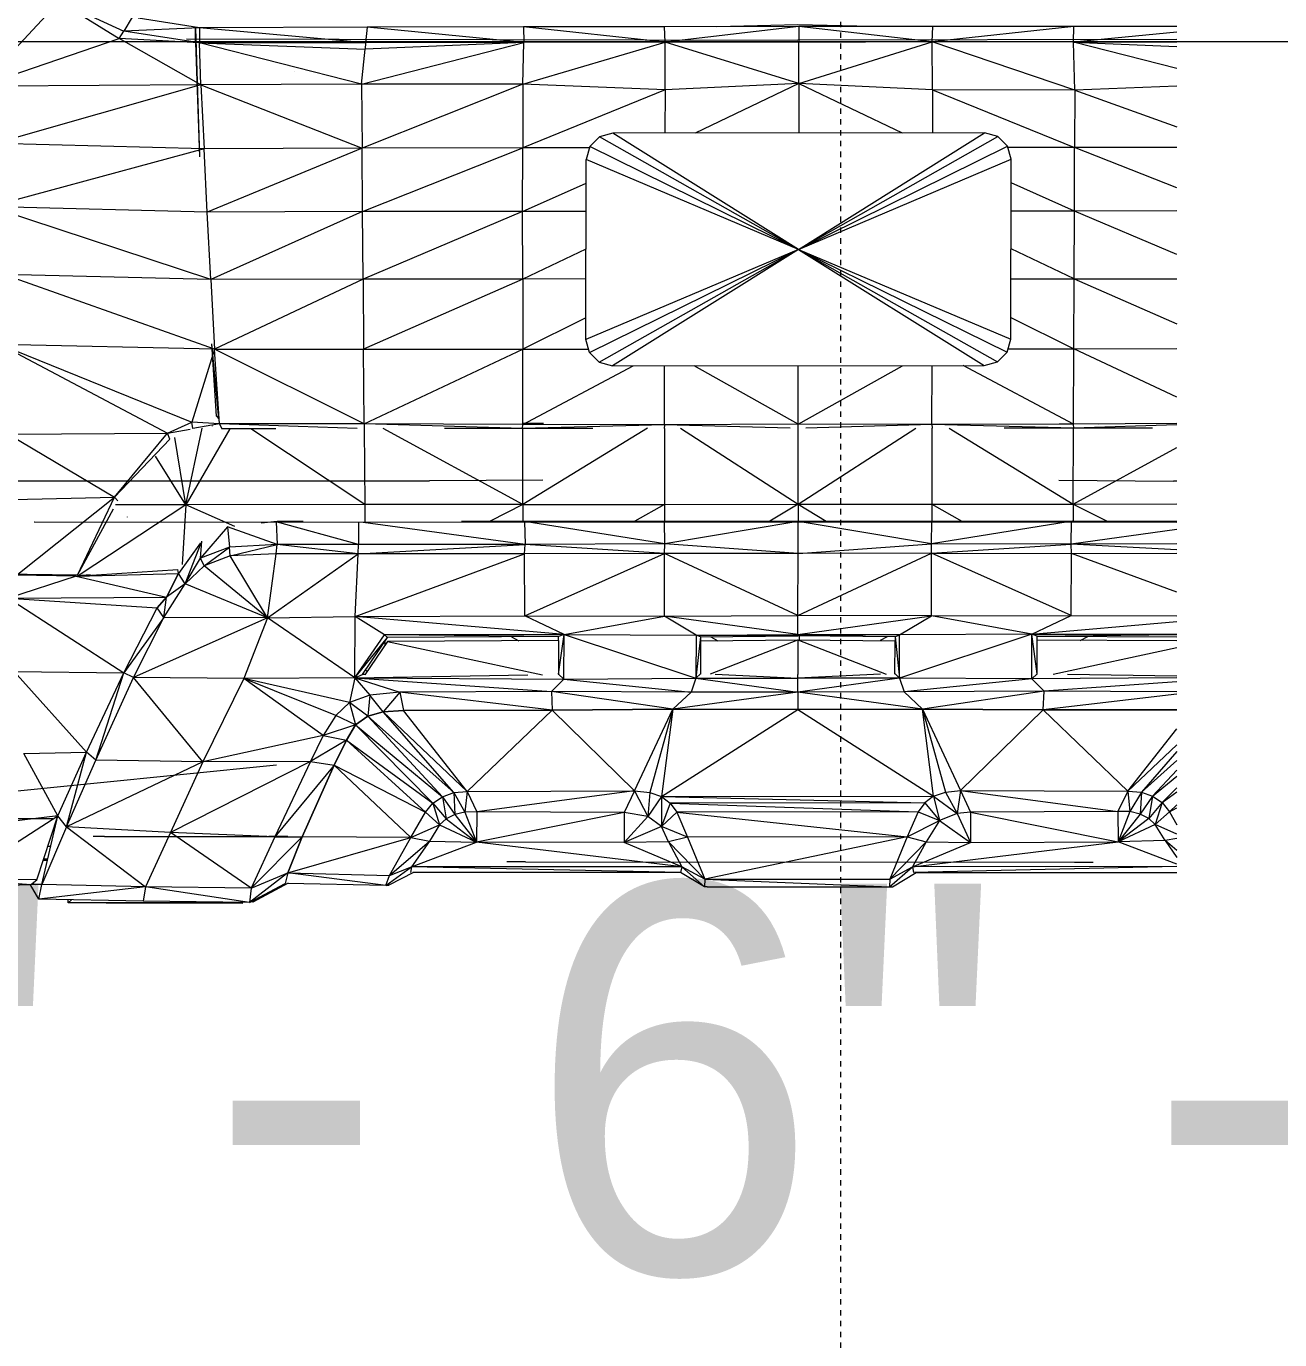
# Model space of a CAD drawing. Header units: inches. Extents: x 9584 to 15274, y -226 to 527.
# Drawn here: x 12409.33 to 12438.26, y -29.98 to 0.35 of the extents above; entities that cross this region are included whole.
import ezdxf

# ---------------------------------------------------------------- set-up
doc = ezdxf.new("R2010")
doc.units = ezdxf.units.IN
doc.header["$MEASUREMENT"] = 0
doc.linetypes.add('Aligning Line 1_8_', pattern=[0.25, 0.125, -0.125])
doc.linetypes.add('Grid Line 1_2_', pattern=[0.875, 0.5, -0.125, 0.125, -0.125])
for name, color, linetype, lineweight in [('0-1', 7, 'Continuous', 5), ('0-4', 252, 'Continuous', 9), ('A-FLOR-LEVL', 51, 'Continuous', 9), ('A-FLOR-LEVL-1', 51, 'Grid Line 1_2_', 9), ('A-GENM', 5, 'Continuous', 9), ('G-ANNO-SYMB', 111, 'Aligning Line 1_8_', 9), ('G-ANNO-SYMB-1', 147, 'Aligning Line 1_8_', 9)]:
    doc.layers.add(name, color=color, linetype=linetype, lineweight=lineweight)
doc.styles.add('Century Gothic', font='ufonts.com_century-gothic.ttf', dxfattribs={"height": 9})

# ---------------------------------------------------------------- blocks, each defined once
blk = doc.blocks.new('CTR - 2nd Phase_rvt-1-BUILDING SECTION - EAST_WEST - LOOKING NORTH')
at = {"layer": 'A-FLOR-LEVL-1'}
blk.add_line((9583.584, 0), (12532.575, 0), dxfattribs=at)
at = {"layer": 'A-FLOR-LEVL', "insert": (12397.219, -19.449), "char_height": 9, "width": 150.288, "attachment_point": 1, "style": 'Century Gothic'}
blk.add_mtext('-2\' - 6" - STREET LEVEL', dxfattribs=at)
blk = doc.blocks.new('Land_Rover_Evoque_-_SUV_Car_Vehicle_Automobile_13067 - Land Rover EVOQUE_dwg-1230547-BUILDING SECTION - EAST_WEST - LOOKING NORTH')
at = {"layer": 'A-GENM'}
for p, q in [((12408.264, -1.035), (12410.087, 0.924)), ((12410.087, 0.924), (12411.472, 0.069)), ((12410.087, 0.924), (12411.578, 0.232)), ((12411.772, 0.557), (12411.578, 0.232)), ((12413.327, 0.312), (12411.578, 0.232)), ((12413.327, 0.312), (12411.91, 0.535)), ((12413.232, -0.027), (12413.232, 0.307)), ((12413.232, 0.307), (12413.324, -2.669)), ((12417.196, 0.324), (12413.327, 0.312)), ((12417.158, -0.031), (12413.327, 0.312)), ((12413.327, 0.312), (12413.328, -0.029)), ((12417.196, 0.324), (12417.158, -0.031)), ((12420.808, 0.336), (12417.196, 0.324)), ((12420.814, -0.028), (12417.196, 0.324)), ((12424.062, 0.338), (12420.808, 0.336)), ((12424.078, -0.016), (12420.808, 0.336)), ((12420.808, 0.336), (12420.814, -0.028)), ((12427.157, 0.341), (12424.062, 0.338)), ((12424.078, -0.016), (12424.062, 0.338)), ((12427.157, 0.341), (12424.078, -0.016)), ((12427.137, 0.381), (12425.27, 0.339)), ((12428.84, 0.342), (12427.137, 0.381)), ((12430.252, 0.343), (12427.157, 0.341)), ((12430.239, -0.012), (12427.157, 0.341)), ((12427.157, 0.341), (12427.158, -0.024)), ((12433.506, 0.345), (12430.239, -0.012)), ((12430.239, -0.012), (12430.252, 0.343)), ((12433.506, 0.345), (12430.252, 0.343)), ((12433.502, -0.019), (12433.506, 0.345)), ((12435.884, 0.34), (12433.506, 0.345)), ((12408.264, -1.035), (12411.472, 0.069)), ((12411.472, 0.069), (12411.578, 0.232)), ((12413.356, -1.003), (12411.472, 0.069)), ((12413.328, -0.033), (12411.472, 0.069)), ((12413.328, -0.033), (12411.578, 0.232)), ((12413.027, 0.059), (12427.138, 0.026)), ((12435.884, 0.042), (12427.138, 0.026)), ((12435.884, 0.216), (12433.502, -0.019)), ((12413.232, -0.027), (12413.324, -2.669)), ((12417.158, -0.031), (12413.328, -0.033)), ((12417.07, -0.991), (12413.328, -0.033)), ((12413.356, -1.003), (12413.328, -0.033)), ((12413.328, -0.033), (12417.149, -0.184)), ((12417.07, -0.991), (12420.814, -0.028)), ((12417.07, -0.991), (12417.149, -0.184)), ((12420.814, -0.028), (12417.149, -0.184)), ((12417.158, -0.031), (12417.149, -0.184)), ((12420.814, -0.028), (12417.158, -0.031)), ((12420.789, -0.988), (12424.078, -0.016)), ((12420.789, -0.988), (12420.814, -0.028)), ((12424.078, -0.016), (12420.814, -0.028)), ((12424.072, -1.121), (12424.078, -0.016)), ((12427.158, -0.974), (12424.078, -0.016)), ((12427.158, -0.024), (12424.078, -0.016)), ((12427.158, -0.974), (12430.239, -0.012)), ((12430.239, -0.012), (12427.158, -0.024)), ((12427.158, -0.974), (12427.158, -0.024)), ((12433.53, -1.124), (12430.239, -0.012)), ((12430.243, -1.116), (12430.239, -0.012)), ((12433.502, -0.019), (12430.239, -0.012)), ((12435.884, -0.018), (12433.502, -0.019)), ((12435.884, -0.629), (12433.502, -0.019)), ((12433.53, -1.124), (12433.502, -0.019)), ((12433.502, -0.019), (12435.884, -0.118)), ((12415.513, -0.706), (12415.51, -0.707)), ((12413.356, -1.003), (12408.264, -1.035)), ((12413.356, -1.003), (12408.604, -2.36)), ((12417.07, -0.991), (12413.356, -1.003)), ((12413.356, -1.003), (12417.078, -2.47)), ((12413.356, -1.003), (12413.432, -2.482)), ((12420.789, -0.988), (12417.07, -0.991)), ((12417.07, -0.991), (12417.078, -2.47)), ((12420.789, -0.988), (12417.078, -2.47)), ((12420.789, -0.988), (12420.787, -2.458)), ((12424.072, -1.121), (12420.787, -2.458)), ((12424.072, -1.121), (12420.789, -0.988)), ((12424.072, -1.121), (12424.069, -2.119)), ((12427.158, -0.974), (12424.072, -1.121)), ((12427.158, -0.974), (12424.77, -2.119)), ((12427.158, -0.974), (12427.156, -2.117)), ((12430.243, -1.116), (12427.158, -0.974)), ((12427.158, -0.974), (12429.542, -2.116)), ((12433.53, -1.124), (12430.243, -1.116)), ((12430.243, -1.116), (12433.524, -2.449)), ((12430.243, -1.116), (12430.243, -2.115)), ((12433.53, -1.124), (12433.524, -2.449)), ((12435.884, -1.031), (12433.53, -1.124)), ((12433.53, -1.124), (12435.884, -1.971)), ((12422.865, -2.12), (12422.56, -2.207)), ((12431.448, -2.114), (12422.865, -2.12)), ((12427.153, -4.806), (12422.865, -2.12)), ((12427.153, -4.806), (12422.865, -2.12)), ((12427.153, -4.806), (12431.448, -2.114)), ((12427.153, -4.806), (12431.448, -2.114)), ((12431.752, -2.2), (12431.448, -2.114)), ((12413.432, -2.482), (12408.604, -2.36)), ((12422.56, -2.207), (12422.338, -2.428)), ((12427.153, -4.806), (12422.56, -2.207)), ((12427.153, -4.806), (12422.56, -2.207)), ((12427.153, -4.806), (12431.752, -2.2)), ((12427.153, -4.806), (12431.752, -2.2)), ((12427.153, -4.806), (12431.975, -2.421)), ((12427.153, -4.806), (12431.975, -2.421)), ((12431.975, -2.421), (12431.752, -2.2)), ((12432.061, -2.719), (12431.975, -2.421)), ((12413.432, -2.482), (12408.491, -3.82)), ((12417.078, -2.47), (12413.432, -2.482)), ((12413.507, -3.942), (12413.432, -2.482)), ((12417.078, -2.47), (12413.507, -3.942)), ((12420.787, -2.458), (12417.078, -2.47)), ((12417.086, -3.93), (12417.078, -2.47)), ((12417.086, -3.93), (12420.787, -2.458)), ((12420.785, -3.927), (12420.787, -2.458)), ((12422.329, -2.457), (12420.787, -2.458)), ((12422.244, -6.885), (12422.25, -2.726)), ((12422.338, -2.428), (12422.25, -2.726)), ((12427.153, -4.806), (12422.25, -2.726)), ((12427.153, -4.806), (12422.25, -2.726)), ((12427.153, -4.806), (12422.338, -2.428)), ((12427.153, -4.806), (12422.338, -2.428)), ((12427.153, -4.806), (12432.061, -2.719)), ((12427.153, -4.806), (12432.061, -2.719)), ((12433.524, -2.449), (12431.983, -2.45)), ((12432.054, -6.878), (12432.061, -2.719)), ((12433.521, -3.918), (12433.524, -2.449)), ((12435.884, -3.386), (12433.524, -2.449)), ((12435.884, -2.454), (12433.524, -2.449)), ((12420.785, -3.927), (12422.249, -3.271)), ((12433.521, -3.918), (12432.06, -3.264)), ((12413.591, -5.498), (12408.491, -3.82)), ((12413.507, -3.942), (12408.491, -3.82)), ((12417.086, -3.93), (12413.507, -3.942)), ((12413.591, -5.498), (12413.507, -3.942)), ((12417.086, -3.93), (12413.591, -5.498)), ((12420.785, -3.927), (12417.086, -3.93)), ((12417.103, -5.495), (12417.086, -3.93)), ((12420.785, -3.927), (12417.103, -5.495)), ((12422.248, -3.926), (12420.785, -3.927)), ((12420.788, -5.493), (12420.785, -3.927)), ((12433.521, -3.918), (12432.059, -3.919)), ((12433.515, -5.484), (12433.521, -3.918)), ((12435.884, -3.917), (12433.521, -3.918)), ((12435.884, -4.923), (12433.521, -3.918)), ((12422.247, -4.795), (12420.788, -5.493)), ((12427.153, -4.806), (12422.244, -6.885)), ((12427.153, -4.806), (12422.244, -6.885)), ((12422.33, -7.187), (12427.153, -4.806)), ((12422.33, -7.187), (12427.153, -4.806)), ((12422.552, -7.407), (12427.153, -4.806)), ((12422.552, -7.407), (12427.153, -4.806)), ((12427.153, -4.806), (12422.857, -7.494)), ((12427.153, -4.806), (12422.857, -7.494)), ((12427.153, -4.806), (12431.44, -7.488)), ((12427.153, -4.806), (12431.44, -7.488)), ((12427.153, -4.806), (12431.744, -7.401)), ((12427.153, -4.806), (12431.744, -7.401)), ((12427.153, -4.806), (12431.967, -7.18)), ((12427.153, -4.806), (12431.967, -7.18)), ((12427.153, -4.806), (12432.054, -6.878)), ((12427.153, -4.806), (12432.054, -6.878)), ((12433.515, -5.484), (12432.057, -4.788)), ((12413.591, -5.498), (12408.814, -5.386)), ((12413.676, -7.107), (12408.814, -5.386)), ((12417.103, -5.495), (12413.591, -5.498)), ((12413.591, -5.498), (12413.676, -7.107)), ((12417.103, -5.495), (12413.676, -7.107)), ((12420.788, -5.493), (12417.103, -5.495)), ((12417.103, -5.495), (12417.11, -7.109)), ((12420.788, -5.493), (12417.11, -7.109)), ((12422.246, -5.487), (12420.788, -5.493)), ((12420.788, -5.493), (12420.79, -7.106)), ((12432.056, -5.481), (12433.515, -5.484)), ((12433.507, -7.097), (12433.515, -5.484)), ((12433.515, -5.484), (12435.884, -5.482)), ((12433.515, -5.484), (12435.884, -6.524)), ((12422.244, -6.384), (12420.79, -7.106)), ((12432.055, -6.377), (12433.507, -7.097)), ((12422.33, -7.187), (12422.244, -6.885)), ((12431.967, -7.18), (12432.054, -6.878)), ((12413.676, -7.107), (12408.729, -6.999)), ((12408.729, -6.999), (12412.592, -9.046)), ((12408.729, -6.999), (12413.152, -8.796)), ((12413.676, -7.107), (12413.152, -8.796)), ((12413.722, -8.652), (12413.612, -6.985)), ((12413.771, -8.72), (12413.612, -6.985)), ((12417.126, -8.833), (12413.676, -7.107)), ((12413.789, -8.835), (12413.676, -7.107)), ((12413.676, -7.107), (12417.11, -7.109)), ((12417.11, -7.109), (12420.79, -7.106)), ((12417.126, -8.833), (12417.11, -7.109)), ((12417.126, -8.833), (12420.79, -7.106)), ((12420.792, -8.849), (12420.79, -7.106)), ((12420.79, -7.106), (12422.308, -7.107)), ((12422.33, -7.187), (12422.552, -7.407)), ((12431.744, -7.401), (12431.967, -7.18)), ((12431.99, -7.101), (12433.507, -7.097)), ((12433.499, -8.841), (12433.507, -7.097)), ((12433.507, -7.097), (12435.884, -7.096)), ((12435.884, -8.216), (12433.507, -7.097)), ((12420.792, -8.849), (12423.338, -7.493)), ((12422.552, -7.407), (12422.857, -7.494)), ((12422.857, -7.494), (12431.44, -7.488)), ((12424.061, -8.852), (12424.061, -7.493)), ((12427.146, -8.84), (12424.745, -7.492)), ((12427.146, -8.84), (12429.551, -7.489)), ((12427.146, -8.84), (12427.148, -7.491)), ((12430.23, -8.848), (12430.234, -7.489)), ((12433.499, -8.841), (12430.956, -7.488)), ((12431.44, -7.488), (12431.744, -7.401)), ((12412.592, -9.046), (12413.152, -8.796)), ((12413.789, -8.835), (12413.152, -8.796)), ((12413.172, -8.94), (12413.152, -8.796)), ((12413.722, -8.652), (12413.771, -8.72)), ((12408.918, -9.074), (12412.592, -9.046)), ((12408.918, -9.074), (12411.367, -10.524)), ((12411.367, -10.524), (12412.592, -9.046)), ((12412.592, -9.046), (12413.11, -8.952)), ((12412.641, -9.186), (12412.592, -9.046)), ((12413.011, -10.699), (12413.386, -8.929)), ((12414.031, -8.947), (12413.011, -10.699)), ((12413.789, -8.835), (12413.172, -8.94)), ((12413.625, -8.884), (12413.621, -8.879)), ((12417.126, -8.833), (12413.789, -8.835)), ((12413.789, -8.835), (12413.846, -8.945)), ((12416.968, -8.938), (12413.789, -8.835)), ((12415.089, -8.945), (12413.846, -8.945)), ((12417.141, -10.696), (12414.513, -8.946)), ((12417.126, -8.833), (12417.125, -8.943)), ((12420.781, -8.941), (12417.126, -8.833)), ((12420.792, -8.849), (12417.126, -8.833)), ((12417.127, -8.939), (12417.141, -10.696)), ((12420.792, -10.694), (12417.567, -8.939)), ((12420.781, -8.941), (12418.985, -8.942)), ((12420.781, -8.941), (12420.792, -8.849)), ((12424.061, -8.852), (12420.781, -8.941)), ((12422.402, -8.94), (12420.781, -8.941)), ((12421.264, -8.824), (12420.788, -8.827)), ((12420.792, -10.694), (12420.791, -8.94)), ((12424.061, -8.852), (12420.792, -8.849)), ((12423.665, -8.935), (12420.792, -10.694)), ((12424.061, -8.852), (12424.052, -8.939)), ((12424.06, -8.938), (12424.056, -10.692)), ((12427.146, -8.84), (12424.061, -8.852)), ((12426.96, -8.931), (12424.061, -8.852)), ((12424.431, -8.933), (12427.142, -10.689)), ((12427.142, -10.689), (12429.859, -8.929)), ((12427.142, -10.689), (12427.144, -8.931)), ((12427.145, -8.936), (12427.146, -8.84)), ((12430.23, -8.848), (12427.146, -8.84)), ((12430.23, -8.848), (12427.325, -8.931)), ((12430.23, -8.934), (12430.226, -10.687)), ((12433.499, -8.841), (12430.23, -8.848)), ((12433.508, -8.932), (12430.23, -8.848)), ((12430.23, -8.848), (12430.237, -8.934)), ((12430.63, -8.934), (12433.49, -10.685)), ((12433.508, -8.932), (12431.898, -8.933)), ((12433.178, -8.827), (12434.067, -8.833)), ((12433.49, -10.685), (12433.498, -8.932)), ((12435.884, -8.827), (12433.499, -8.841)), ((12433.508, -8.932), (12433.499, -8.841)), ((12435.884, -8.859), (12433.508, -8.932)), ((12435.324, -8.931), (12433.508, -8.932)), ((12411.367, -10.524), (12412.641, -9.186)), ((12413.011, -10.699), (12412.755, -9.149)), ((12433.49, -10.685), (12435.884, -9.381)), ((12413.011, -10.699), (12412.313, -9.582)), ((12403.624, -10.144), (12418.637, -10.148)), ((12421.248, -10.132), (12418.637, -10.148)), ((12433.161, -10.135), (12435.805, -10.153)), ((12435.884, -10.153), (12435.805, -10.153)), ((12409.027, -10.577), (12411.367, -10.524)), ((12409.138, -12.306), (12411.367, -10.524)), ((12410.51, -12.33), (12411.367, -10.524)), ((12411.445, -10.609), (12411.367, -10.524)), ((12410.51, -12.33), (12411.346, -10.792)), ((12413.011, -10.699), (12410.551, -12.328)), ((12413.011, -10.699), (12411.387, -10.7)), ((12413.011, -10.699), (12412.929, -12.083)), ((12417.141, -10.696), (12413.011, -10.699)), ((12414.144, -11.205), (12413.011, -10.699)), ((12420.792, -10.694), (12417.141, -10.696)), ((12417.141, -10.696), (12417.143, -11.11)), ((12420.792, -10.694), (12420.034, -11.079)), ((12420.792, -10.694), (12424.056, -10.692)), ((12420.792, -10.694), (12420.792, -11.079)), ((12424.056, -10.692), (12423.372, -11.08)), ((12424.056, -10.692), (12427.142, -10.689)), ((12424.056, -10.692), (12424.056, -11.08)), ((12427.142, -10.689), (12426.49, -11.08)), ((12427.142, -10.689), (12427.141, -11.085)), ((12427.142, -10.689), (12430.226, -10.687)), ((12427.142, -10.689), (12427.794, -11.081)), ((12430.226, -10.687), (12433.49, -10.685)), ((12430.226, -10.687), (12430.226, -11.082)), ((12430.226, -10.687), (12430.922, -11.082)), ((12433.49, -10.685), (12433.489, -11.083)), ((12433.49, -10.685), (12435.884, -10.683)), ((12433.49, -10.685), (12434.274, -11.083)), ((12409.516, -11.106), (12409.514, -11.104)), ((12435.884, -11.113), (12409.516, -11.106)), ((12411.667, -10.986), (12411.662, -10.981)), ((12413.977, -11.212), (12413.35, -11.933)), ((12415.12, -11.622), (12413.977, -11.212)), ((12413.977, -11.212), (12414.017, -11.68)), ((12414.753, -11.118), (12415.12, -11.08)), ((12416.997, -11.616), (12415.1, -11.096)), ((12415.1, -11.096), (12415.12, -11.622)), ((12415.12, -11.08), (12415.719, -11.081)), ((12416.995, -11.095), (12416.997, -11.616)), ((12420.841, -11.62), (12417.103, -11.109)), ((12419.377, -11.08), (12420.843, -11.079)), ((12424.064, -11.605), (12420.825, -11.09)), ((12420.825, -11.09), (12420.841, -11.62)), ((12420.843, -11.079), (12424.073, -11.08)), ((12424.064, -11.605), (12424.056, -11.087)), ((12427.093, -11.093), (12424.064, -11.605)), ((12424.073, -11.08), (12427.158, -11.081)), ((12427.087, -11.097), (12427.158, -11.081)), ((12427.142, -11.825), (12427.141, -11.085)), ((12427.158, -11.081), (12430.243, -11.082)), ((12427.158, -11.081), (12427.211, -11.093)), ((12430.219, -11.602), (12427.194, -11.094)), ((12430.219, -11.602), (12430.226, -11.083)), ((12433.375, -11.094), (12430.219, -11.602)), ((12430.243, -11.082), (12433.473, -11.083)), ((12433.442, -11.611), (12433.456, -11.081)), ((12435.884, -11.085), (12433.473, -11.083)), ((12435.884, -11.274), (12433.442, -11.611)), ((12413.352, -11.577), (12412.845, -12.286)), ((12413, -12.526), (12413.364, -11.577)), ((12413.35, -11.933), (12413.378, -11.541)), ((12414.017, -11.68), (12413.35, -11.933)), ((12413.437, -12.108), (12414.017, -11.68)), ((12415.12, -11.622), (12414.017, -11.68)), ((12414.037, -11.884), (12414.017, -11.68)), ((12414.037, -11.884), (12415.12, -11.622)), ((12415.1, -11.835), (12415.12, -11.622)), ((12416.997, -11.616), (12415.12, -11.622)), ((12416.987, -11.832), (12415.12, -11.622)), ((12416.987, -11.832), (12416.997, -11.616)), ((12416.987, -11.832), (12420.841, -11.62)), ((12420.841, -11.62), (12416.997, -11.616)), ((12420.831, -11.834), (12420.841, -11.62)), ((12424.059, -11.824), (12420.831, -11.834)), ((12420.834, -13.267), (12424.059, -11.824)), ((12424.064, -11.605), (12420.841, -11.62)), ((12424.059, -11.824), (12420.841, -11.62)), ((12424.057, -13.27), (12424.059, -11.824)), ((12424.059, -11.824), (12424.064, -11.605)), ((12427.14, -13.255), (12424.059, -11.824)), ((12427.142, -11.825), (12424.059, -11.824)), ((12427.142, -11.825), (12424.064, -11.605)), ((12427.14, -13.255), (12430.224, -11.82)), ((12427.14, -13.255), (12427.142, -11.825)), ((12427.142, -11.825), (12430.219, -11.602)), ((12430.224, -11.82), (12427.142, -11.825)), ((12430.224, -11.82), (12430.219, -11.602)), ((12433.442, -11.611), (12430.219, -11.602)), ((12430.221, -13.265), (12430.224, -11.82)), ((12430.224, -11.82), (12433.442, -11.611)), ((12433.444, -13.258), (12430.224, -11.82)), ((12430.224, -11.82), (12433.452, -11.825)), ((12435.884, -11.605), (12433.442, -11.611)), ((12433.452, -11.825), (12433.442, -11.611)), ((12435.884, -11.742), (12433.442, -11.611)), ((12433.444, -13.258), (12433.452, -11.825)), ((12433.452, -11.825), (12435.884, -11.82)), ((12435.884, -12.722), (12433.452, -11.825)), ((12413, -12.526), (12413.35, -11.933)), ((12413.437, -12.108), (12413, -12.526)), ((12413.437, -12.108), (12413.35, -11.933)), ((12414.037, -11.884), (12413.437, -12.108)), ((12414.895, -13.312), (12413.437, -12.108)), ((12415.1, -11.835), (12414.037, -11.884)), ((12414.895, -13.312), (12414.037, -11.884)), ((12414.895, -13.312), (12416.987, -11.832)), ((12414.895, -13.312), (12415.1, -11.835)), ((12416.987, -11.832), (12415.1, -11.835)), ((12416.917, -13.281), (12416.987, -11.832)), ((12416.917, -13.281), (12420.831, -11.834)), ((12420.831, -11.834), (12416.987, -11.832)), ((12420.834, -13.267), (12420.831, -11.834)), ((12409.35, -12.311), (12407.01, -12.285)), ((12410.484, -12.35), (12408.918, -12.86)), ((12410.484, -12.35), (12409.111, -12.327)), ((12410.51, -12.33), (12409.35, -12.311)), ((12410.484, -12.35), (12412.825, -12.193)), ((12410.484, -12.35), (12412.564, -12.834)), ((12410.5, -12.35), (12412.845, -12.286)), ((12410.511, -12.331), (12410.809, -12.311)), ((12412.564, -12.834), (12412.845, -12.286)), ((12412.845, -12.286), (12412.564, -12.834)), ((12412.845, -12.286), (12412.825, -12.193)), ((12412.845, -12.286), (12412.825, -12.193)), ((12413, -12.526), (12412.845, -12.286)), ((12412.506, -13.308), (12413, -12.526)), ((12413, -12.526), (12412.564, -12.834)), ((12414.895, -13.312), (12413, -12.526)), ((12408.918, -12.86), (12412.564, -12.834)), ((12408.918, -12.86), (12411.584, -14.584)), ((12408.918, -12.86), (12412.351, -13.081)), ((12412.351, -13.081), (12412.564, -12.834)), ((12412.564, -12.834), (12412.351, -13.081)), ((12412.506, -13.308), (12412.564, -12.834)), ((12411.584, -14.584), (12412.351, -13.081)), ((12411.584, -14.584), (12412.351, -13.081)), ((12412.506, -13.308), (12411.584, -14.584)), ((12411.807, -14.688), (12412.506, -13.308)), ((12414.895, -13.312), (12411.807, -14.688)), ((12412.506, -13.308), (12412.351, -13.081)), ((12414.895, -13.312), (12412.506, -13.308)), ((12414.895, -13.312), (12414.35, -14.713)), ((12414.895, -13.312), (12416.917, -13.281)), ((12416.913, -14.699), (12414.895, -13.312)), ((12416.913, -14.699), (12416.917, -13.281)), ((12416.917, -13.281), (12420.834, -13.267)), ((12421.742, -13.7), (12416.917, -13.281)), ((12417.598, -13.705), (12416.917, -13.281)), ((12421.742, -13.7), (12420.834, -13.267)), ((12420.834, -13.267), (12424.057, -13.27)), ((12421.742, -13.7), (12424.057, -13.27)), ((12424.057, -13.27), (12427.14, -13.255)), ((12424.791, -13.711), (12424.057, -13.27)), ((12427.139, -13.695), (12424.057, -13.27)), ((12427.139, -13.695), (12427.14, -13.255)), ((12427.139, -13.695), (12430.221, -13.265)), ((12430.221, -13.265), (12427.14, -13.255)), ((12429.485, -13.708), (12430.221, -13.265)), ((12430.221, -13.265), (12433.444, -13.258)), ((12432.535, -13.692), (12430.221, -13.265)), ((12432.535, -13.692), (12433.444, -13.258)), ((12433.444, -13.258), (12435.884, -13.264)), ((12432.535, -13.692), (12435.884, -13.397)), ((12416.913, -14.699), (12417.598, -13.705)), ((12416.913, -14.699), (12417.664, -13.765)), ((12417.087, -14.62), (12417.664, -13.765)), ((12417.664, -13.859), (12417.142, -14.632)), ((12421.742, -13.7), (12417.598, -13.705)), ((12421.611, -13.742), (12417.598, -13.705)), ((12417.598, -13.705), (12417.664, -13.765)), ((12417.608, -13.848), (12417.607, -13.943)), ((12421.611, -13.742), (12417.664, -13.765)), ((12421.611, -13.836), (12417.664, -13.859)), ((12417.664, -13.859), (12421.242, -14.629)), ((12420.525, -13.749), (12420.697, -13.841)), ((12421.742, -13.7), (12421.611, -13.742)), ((12421.611, -13.836), (12421.611, -13.742)), ((12421.611, -13.836), (12421.613, -14.63)), ((12421.613, -14.616), (12421.742, -13.7)), ((12421.735, -14.725), (12421.742, -13.7)), ((12421.742, -13.7), (12424.791, -13.711)), ((12421.742, -13.7), (12424.785, -14.709)), ((12424.791, -13.711), (12424.785, -14.709)), ((12424.893, -13.752), (12424.785, -14.709)), ((12424.791, -13.711), (12427.139, -13.695)), ((12424.893, -13.752), (12424.791, -13.711)), ((12424.791, -13.711), (12427.137, -13.729)), ((12424.893, -13.752), (12427.137, -13.729)), ((12424.893, -13.752), (12424.893, -13.845)), ((12424.893, -13.845), (12427.137, -13.822)), ((12424.893, -13.845), (12424.894, -14.614)), ((12425.12, -14.606), (12427.137, -13.822)), ((12425.131, -13.749), (12425.294, -13.841)), ((12427.137, -13.822), (12427.136, -14.62)), ((12427.137, -13.729), (12427.139, -13.695)), ((12429.485, -13.708), (12427.137, -13.729)), ((12429.383, -13.749), (12427.137, -13.729)), ((12427.137, -13.822), (12429.383, -13.842)), ((12427.137, -13.822), (12429.174, -14.612)), ((12429.485, -13.708), (12427.139, -13.695)), ((12427.164, -13.728), (12427.164, -13.823)), ((12429.202, -13.747), (12429.04, -13.839)), ((12429.377, -14.611), (12429.383, -13.842)), ((12429.383, -13.749), (12429.382, -13.842)), ((12429.383, -13.749), (12429.485, -13.708)), ((12429.383, -13.749), (12429.487, -14.706)), ((12432.535, -13.692), (12429.485, -13.708)), ((12429.487, -14.706), (12429.485, -13.708)), ((12432.535, -13.692), (12429.487, -14.706)), ((12432.657, -14.608), (12432.535, -13.692)), ((12432.537, -14.717), (12432.535, -13.692)), ((12432.664, -13.735), (12432.535, -13.692)), ((12432.535, -13.692), (12435.884, -13.692)), ((12432.658, -14.623), (12432.664, -13.829)), ((12432.663, -13.829), (12432.664, -13.735)), ((12432.664, -13.735), (12435.884, -13.7)), ((12432.664, -13.735), (12435.884, -13.749)), ((12435.884, -13.843), (12432.664, -13.829)), ((12433.654, -13.833), (12433.826, -13.74)), ((12435.884, -14.003), (12433.029, -14.621)), ((12410.719, -16.413), (12409.05, -14.549)), ((12409.05, -14.549), (12411.584, -14.584)), ((12417.201, -14.545), (12417.154, -14.52)), ((12410.719, -16.413), (12411.584, -14.584)), ((12410.719, -16.413), (12411.584, -14.584)), ((12410.932, -16.601), (12411.584, -14.584)), ((12410.932, -16.601), (12411.807, -14.688)), ((12411.807, -14.688), (12411.584, -14.584)), ((12414.35, -14.713), (12411.807, -14.688)), ((12413.408, -16.634), (12411.807, -14.688)), ((12414.35, -14.713), (12413.408, -16.634)), ((12416.913, -14.699), (12414.35, -14.713)), ((12416.786, -15.269), (12414.35, -14.713)), ((12416.477, -15.571), (12414.35, -14.713)), ((12416.185, -16.029), (12414.35, -14.713)), ((12416.913, -14.699), (12416.786, -15.269)), ((12416.913, -14.699), (12417.087, -14.62)), ((12416.913, -14.699), (12420.906, -14.628)), ((12416.913, -14.699), (12421.735, -14.725)), ((12416.913, -14.699), (12421.449, -15.014)), ((12416.913, -14.699), (12417.953, -15.032)), ((12416.913, -14.699), (12417.256, -15.096)), ((12417.15, -14.62), (12417.087, -14.62)), ((12421.735, -14.725), (12421.449, -15.014)), ((12421.735, -14.725), (12421.613, -14.616)), ((12421.735, -14.725), (12424.785, -14.709)), ((12421.735, -14.725), (12424.678, -15.026)), ((12424.785, -14.709), (12424.678, -15.026)), ((12424.785, -14.709), (12424.895, -14.599)), ((12424.785, -14.709), (12427.136, -14.704)), ((12424.785, -14.709), (12427.136, -15.025)), ((12425.227, -14.615), (12427.136, -14.704)), ((12429.044, -14.612), (12427.136, -14.704)), ((12427.136, -14.704), (12427.136, -14.618)), ((12429.487, -14.706), (12427.136, -14.704)), ((12427.136, -15.025), (12427.136, -14.704)), ((12429.487, -14.706), (12427.136, -15.025)), ((12429.376, -14.596), (12429.487, -14.706)), ((12432.537, -14.717), (12429.487, -14.706)), ((12429.487, -14.706), (12429.593, -15.023)), ((12432.537, -14.717), (12429.593, -15.023)), ((12432.657, -14.608), (12432.537, -14.717)), ((12435.884, -14.695), (12432.537, -14.717)), ((12432.537, -14.717), (12432.821, -15.006)), ((12435.884, -14.79), (12432.821, -15.006)), ((12435.884, -14.661), (12433.364, -14.62)), ((12417.256, -15.096), (12416.786, -15.269)), ((12417.256, -15.096), (12417.211, -15.585)), ((12417.953, -15.032), (12417.256, -15.096)), ((12417.569, -15.484), (12417.256, -15.096)), ((12417.953, -15.032), (12417.569, -15.484)), ((12421.449, -15.014), (12417.953, -15.032)), ((12421.467, -15.441), (12417.953, -15.032)), ((12417.953, -15.032), (12418.038, -15.451)), ((12424.252, -15.423), (12421.449, -15.014)), ((12424.678, -15.026), (12421.449, -15.014)), ((12421.449, -15.014), (12421.467, -15.441)), ((12427.136, -15.025), (12424.252, -15.423)), ((12424.252, -15.423), (12424.678, -15.026)), ((12427.136, -15.025), (12424.678, -15.026)), ((12427.136, -15.025), (12427.134, -15.432)), ((12429.593, -15.023), (12427.136, -15.025)), ((12430.017, -15.418), (12427.136, -15.025)), ((12432.821, -15.006), (12429.593, -15.023)), ((12430.017, -15.418), (12429.593, -15.023)), ((12432.821, -15.006), (12430.017, -15.418)), ((12432.802, -15.434), (12432.821, -15.006)), ((12435.884, -15.071), (12432.802, -15.434)), ((12435.884, -15.018), (12432.821, -15.006)), ((12416.786, -15.269), (12416.477, -15.571)), ((12417.211, -15.585), (12416.786, -15.269)), ((12416.786, -15.269), (12416.93, -15.786)), ((12418.038, -15.451), (12417.569, -15.484)), ((12417.569, -15.484), (12418.038, -15.451)), ((12421.467, -15.441), (12418.038, -15.451)), ((12418.038, -15.451), (12421.467, -15.441)), ((12419.504, -17.325), (12418.038, -15.451)), ((12419.504, -17.325), (12421.467, -15.441)), ((12424.252, -15.423), (12421.467, -15.441)), ((12421.467, -15.441), (12424.252, -15.423)), ((12421.467, -15.441), (12423.37, -17.306)), ((12423.37, -17.306), (12424.252, -15.423)), ((12424.252, -15.423), (12423.718, -17.345)), ((12424.252, -15.423), (12423.992, -17.436)), ((12423.992, -17.436), (12427.134, -15.432)), ((12427.134, -15.432), (12424.252, -15.423)), ((12424.252, -15.423), (12427.134, -15.432)), ((12430.017, -15.418), (12427.134, -15.432)), ((12427.134, -15.432), (12430.017, -15.418)), ((12427.134, -15.432), (12430.268, -17.432)), ((12432.802, -15.434), (12430.017, -15.418)), ((12430.017, -15.418), (12432.802, -15.434)), ((12430.268, -17.432), (12430.017, -15.418)), ((12430.017, -15.418), (12430.541, -17.341)), ((12430.017, -15.418), (12430.889, -17.3)), ((12430.889, -17.3), (12432.802, -15.434)), ((12435.884, -15.439), (12432.802, -15.434)), ((12432.802, -15.434), (12435.884, -15.439)), ((12432.802, -15.434), (12434.755, -17.315)), ((12416.477, -15.571), (12416.185, -16.029)), ((12416.93, -15.786), (12416.477, -15.571)), ((12417.211, -15.585), (12416.93, -15.786)), ((12416.93, -15.786), (12417.211, -15.585)), ((12417.569, -15.484), (12417.211, -15.585)), ((12417.211, -15.585), (12417.569, -15.484)), ((12418.938, -17.442), (12417.211, -15.585)), ((12417.211, -15.585), (12419.194, -17.347)), ((12419.194, -17.347), (12417.569, -15.484)), ((12417.569, -15.484), (12419.504, -17.325)), ((12416.185, -16.029), (12413.408, -16.634)), ((12416.185, -16.029), (12415.893, -16.63)), ((12416.93, -15.786), (12416.185, -16.029)), ((12416.185, -16.029), (12416.717, -16.14)), ((12416.93, -15.786), (12416.717, -16.14)), ((12416.717, -16.14), (12416.93, -15.786)), ((12418.715, -17.591), (12416.93, -15.786)), ((12416.93, -15.786), (12418.938, -17.442)), ((12434.755, -17.315), (12435.884, -15.879)), ((12416.717, -16.14), (12415.893, -16.63)), ((12416.717, -16.14), (12416.435, -16.715)), ((12416.435, -16.715), (12416.717, -16.14)), ((12418.545, -17.803), (12416.717, -16.14)), ((12416.717, -16.14), (12418.715, -17.591)), ((12434.755, -17.315), (12435.884, -16.243)), ((12409.277, -16.447), (12410.719, -16.413)), ((12410.057, -17.888), (12409.277, -16.447)), ((12410.057, -17.888), (12410.719, -16.413)), ((12410.057, -17.888), (12410.719, -16.413)), ((12410.26, -18.14), (12410.719, -16.413)), ((12410.26, -18.14), (12410.932, -16.601)), ((12413.408, -16.634), (12410.26, -18.14)), ((12410.932, -16.601), (12410.719, -16.413)), ((12413.408, -16.634), (12410.932, -16.601)), ((12415.893, -16.63), (12412.659, -18.27)), ((12413.408, -16.634), (12412.659, -18.27)), ((12415.893, -16.63), (12413.408, -16.634)), ((12415.893, -16.63), (12415.067, -18.367)), ((12415.893, -16.63), (12416.435, -16.715)), ((12435.884, -16.401), (12435.065, -17.336)), ((12435.065, -17.336), (12435.884, -16.61)), ((12415.104, -16.717), (12397.452, -18.474)), ((12416.435, -16.715), (12415.067, -18.367)), ((12416.435, -16.715), (12415.695, -18.367)), ((12415.695, -18.367), (12416.435, -16.715)), ((12418.205, -18.388), (12416.435, -16.715)), ((12416.435, -16.715), (12418.545, -17.803)), ((12435.884, -16.826), (12435.32, -17.431)), ((12435.32, -17.431), (12435.884, -16.967)), ((12435.884, -17.235), (12435.542, -17.58)), ((12418.545, -17.803), (12418.715, -17.591)), ((12418.715, -17.591), (12418.938, -17.442)), ((12418.715, -17.591), (12419.019, -17.956)), ((12418.715, -17.591), (12418.868, -18.095)), ((12418.938, -17.442), (12419.194, -17.347)), ((12418.938, -17.442), (12419.222, -17.855)), ((12418.938, -17.442), (12419.019, -17.956)), ((12419.194, -17.347), (12419.504, -17.325)), ((12419.194, -17.347), (12419.454, -17.796)), ((12419.194, -17.347), (12419.222, -17.855)), ((12419.504, -17.325), (12419.454, -17.796)), ((12419.504, -17.325), (12423.37, -17.306)), ((12419.504, -17.325), (12419.729, -17.795)), ((12423.37, -17.306), (12419.729, -17.795)), ((12423.37, -17.306), (12423.132, -17.809)), ((12423.37, -17.306), (12423.718, -17.345)), ((12423.37, -17.306), (12423.678, -17.898)), ((12423.718, -17.345), (12423.678, -17.898)), ((12423.992, -17.436), (12423.678, -17.898)), ((12423.718, -17.345), (12423.992, -17.436)), ((12423.992, -17.436), (12423.987, -18.133)), ((12424.189, -17.589), (12423.987, -18.133)), ((12423.992, -17.436), (12430.268, -17.432)), ((12423.992, -17.436), (12430.069, -17.584)), ((12423.992, -17.436), (12424.189, -17.589)), ((12430.069, -17.584), (12424.189, -17.589)), ((12424.189, -17.589), (12429.917, -17.792)), ((12424.189, -17.589), (12424.341, -17.796)), ((12430.069, -17.584), (12429.917, -17.792)), ((12430.268, -17.432), (12430.069, -17.584)), ((12430.069, -17.584), (12430.404, -17.993)), ((12430.268, -17.432), (12430.541, -17.341)), ((12430.268, -17.432), (12430.817, -17.833)), ((12430.268, -17.432), (12430.404, -17.993)), ((12430.541, -17.341), (12430.889, -17.3)), ((12430.541, -17.341), (12430.817, -17.833)), ((12430.889, -17.3), (12430.817, -17.833)), ((12430.889, -17.3), (12434.755, -17.315)), ((12430.889, -17.3), (12434.526, -17.784)), ((12430.889, -17.3), (12431.124, -17.803)), ((12434.755, -17.315), (12434.526, -17.784)), ((12434.755, -17.315), (12435.065, -17.336)), ((12434.755, -17.315), (12434.801, -17.786)), ((12435.065, -17.336), (12434.801, -17.786)), ((12435.065, -17.336), (12435.034, -17.844)), ((12435.32, -17.431), (12435.034, -17.844)), ((12435.065, -17.336), (12435.32, -17.431)), ((12435.32, -17.431), (12435.236, -17.945)), ((12435.542, -17.58), (12435.236, -17.945)), ((12435.32, -17.431), (12435.542, -17.58)), ((12435.542, -17.58), (12435.386, -18.084)), ((12435.542, -17.58), (12435.884, -17.332)), ((12435.542, -17.58), (12435.711, -17.791)), ((12410.057, -17.888), (12407.609, -18.183)), ((12407.808, -19.338), (12410.057, -17.888)), ((12409.57, -19.361), (12410.057, -17.888)), ((12409.686, -19.468), (12410.057, -17.888)), ((12410.26, -18.14), (12410.057, -17.888)), ((12418.205, -18.388), (12418.545, -17.803)), ((12418.545, -17.803), (12418.868, -18.095)), ((12419.222, -17.855), (12419.019, -17.956)), ((12419.454, -17.796), (12419.222, -17.855)), ((12419.222, -17.855), (12419.723, -18.491)), ((12419.729, -17.795), (12419.454, -17.796)), ((12419.454, -17.796), (12419.723, -18.491)), ((12419.729, -17.795), (12419.723, -18.491)), ((12423.132, -17.809), (12419.723, -18.491)), ((12423.132, -17.809), (12419.729, -17.795)), ((12423.132, -17.809), (12423.127, -18.503)), ((12423.678, -17.898), (12423.132, -17.809)), ((12424.341, -17.796), (12423.987, -18.133)), ((12429.917, -17.792), (12424.341, -17.796)), ((12424.341, -17.796), (12429.663, -18.372)), ((12424.341, -17.796), (12424.591, -18.374)), ((12429.917, -17.792), (12429.663, -18.372)), ((12429.917, -17.792), (12430.404, -17.993)), ((12430.817, -17.833), (12430.404, -17.993)), ((12431.124, -17.803), (12430.817, -17.833)), ((12430.817, -17.833), (12431.125, -18.497)), ((12434.526, -17.784), (12431.124, -17.803)), ((12431.124, -17.803), (12431.125, -18.497)), ((12431.124, -17.803), (12434.529, -18.481)), ((12434.801, -17.786), (12434.526, -17.784)), ((12434.526, -17.784), (12434.529, -18.481)), ((12434.801, -17.786), (12434.529, -18.481)), ((12435.034, -17.844), (12434.529, -18.481)), ((12435.034, -17.844), (12434.801, -17.786)), ((12435.236, -17.945), (12435.034, -17.844)), ((12435.711, -17.791), (12435.386, -18.084)), ((12435.884, -17.634), (12435.711, -17.791)), ((12435.711, -17.791), (12435.884, -17.702)), ((12435.711, -17.791), (12435.884, -18.091)), ((12408.165, -17.948), (12409.945, -17.948)), ((12410.26, -18.14), (12409.686, -19.468)), ((12412.659, -18.27), (12410.26, -18.14)), ((12410.26, -18.14), (12412.085, -19.52)), ((12418.205, -18.388), (12418.868, -18.095)), ((12418.868, -18.095), (12418.635, -18.468)), ((12419.019, -17.956), (12418.868, -18.095)), ((12418.868, -18.095), (12419.723, -18.491)), ((12419.019, -17.956), (12419.723, -18.491)), ((12423.678, -17.898), (12423.127, -18.503)), ((12423.987, -18.133), (12423.127, -18.503)), ((12423.987, -18.133), (12423.678, -17.898)), ((12424.591, -18.374), (12423.987, -18.133)), ((12424.153, -18.488), (12423.987, -18.133)), ((12429.663, -18.372), (12430.404, -17.993)), ((12430.404, -17.993), (12430.1, -18.484)), ((12430.404, -17.993), (12431.125, -18.497)), ((12435.236, -17.945), (12434.529, -18.481)), ((12435.386, -18.084), (12434.529, -18.481)), ((12435.386, -18.084), (12435.236, -17.945)), ((12435.884, -18.304), (12435.386, -18.084)), ((12435.617, -18.456), (12435.386, -18.084)), ((12411.137, -18.359), (12410.875, -18.358)), ((12411.137, -18.359), (12415.363, -18.36)), ((12412.659, -18.27), (12412.085, -19.52)), ((12415.067, -18.367), (12412.659, -18.27)), ((12414.522, -19.551), (12412.659, -18.27)), ((12415.067, -18.367), (12414.522, -19.551)), ((12415.695, -18.367), (12414.522, -19.551)), ((12415.363, -18.36), (12414.927, -18.36)), ((12415.067, -18.367), (12415.695, -18.367)), ((12415.695, -18.367), (12415.364, -19.2)), ((12415.364, -19.2), (12415.695, -18.367)), ((12415.364, -19.2), (12418.205, -18.388)), ((12418.205, -18.388), (12415.695, -18.367)), ((12417.714, -19.261), (12418.205, -18.388)), ((12417.714, -19.261), (12418.635, -18.468)), ((12418.205, -18.388), (12418.635, -18.468)), ((12418.635, -18.468), (12418.222, -19.064)), ((12418.222, -19.064), (12419.723, -18.491)), ((12418.635, -18.468), (12419.723, -18.491)), ((12424.463, -19.064), (12419.723, -18.491)), ((12423.127, -18.503), (12419.723, -18.491)), ((12424.153, -18.488), (12423.127, -18.503)), ((12424.591, -18.374), (12424.153, -18.488)), ((12424.989, -19.347), (12424.153, -18.488)), ((12424.153, -18.488), (12424.463, -19.064)), ((12429.663, -18.372), (12424.591, -18.374)), ((12424.591, -18.374), (12424.989, -19.347)), ((12429.663, -18.372), (12424.989, -19.347)), ((12429.663, -18.372), (12429.26, -19.344)), ((12429.26, -19.344), (12430.1, -18.484)), ((12429.663, -18.372), (12430.1, -18.484)), ((12429.787, -19.061), (12434.529, -18.481)), ((12430.1, -18.484), (12429.787, -19.061)), ((12429.787, -19.061), (12431.125, -18.497)), ((12430.1, -18.484), (12431.125, -18.497)), ((12431.125, -18.497), (12434.529, -18.481)), ((12435.617, -18.456), (12434.529, -18.481)), ((12435.884, -18.997), (12434.529, -18.481)), ((12435.884, -18.407), (12435.617, -18.456)), ((12435.884, -18.687), (12435.617, -18.456)), ((12435.617, -18.456), (12435.884, -18.844)), ((12409.827, -18.585), (12409.894, -18.585)), ((12424.463, -19.064), (12423.127, -18.503)), ((12409.814, -18.924), (12409.717, -18.915)), ((12409.82, -18.896), (12409.723, -18.897)), ((12409.729, -18.879), (12409.827, -18.869)), ((12417.629, -19.493), (12418.222, -19.064)), ((12417.714, -19.261), (12418.222, -19.064)), ((12418.222, -19.064), (12418.2, -19.195)), ((12424.463, -19.064), (12418.222, -19.064)), ((12424.432, -19.193), (12418.222, -19.064)), ((12420.854, -18.95), (12420.423, -18.949)), ((12420.854, -18.95), (12433.521, -18.953)), ((12424.463, -19.064), (12424.432, -19.193)), ((12424.989, -19.347), (12424.463, -19.064)), ((12424.98, -19.527), (12424.463, -19.064)), ((12429.254, -19.524), (12429.787, -19.061)), ((12429.26, -19.344), (12429.787, -19.061)), ((12435.884, -19.052), (12429.787, -19.061)), ((12429.787, -19.061), (12429.803, -19.189)), ((12435.884, -19.055), (12429.803, -19.189)), ((12433.521, -18.953), (12433.951, -18.952)), ((12409.427, -19.48), (12407.808, -19.338)), ((12409.57, -19.361), (12407.808, -19.338)), ((12409.427, -19.48), (12409.57, -19.361)), ((12415.364, -19.2), (12414.485, -19.884)), ((12414.522, -19.551), (12415.364, -19.2)), ((12415.364, -19.2), (12415.308, -19.449)), ((12415.364, -19.2), (12415.308, -19.449)), ((12417.629, -19.493), (12415.364, -19.2)), ((12415.364, -19.2), (12417.714, -19.261)), ((12417.629, -19.493), (12417.714, -19.261)), ((12418.266, -19.189), (12417.697, -19.487)), ((12424.432, -19.193), (12418.254, -19.195)), ((12424.98, -19.527), (12424.432, -19.193)), ((12424.989, -19.347), (12424.98, -19.527)), ((12424.989, -19.347), (12429.26, -19.344)), ((12424.989, -19.347), (12429.254, -19.524)), ((12429.26, -19.344), (12429.254, -19.524)), ((12429.319, -19.527), (12429.867, -19.194)), ((12429.867, -19.194), (12435.884, -19.194)), ((12409.427, -19.48), (12405.332, -19.601)), ((12409.686, -19.468), (12409.427, -19.48)), ((12409.619, -19.811), (12409.427, -19.48)), ((12409.499, -19.467), (12409.44, -19.469)), ((12409.499, -19.467), (12409.449, -19.461)), ((12409.499, -19.467), (12409.501, -19.418)), ((12409.687, -19.466), (12409.499, -19.467)), ((12409.55, -19.474), (12409.499, -19.467)), ((12409.619, -19.811), (12409.686, -19.468)), ((12412.085, -19.52), (12409.619, -19.811)), ((12412.085, -19.52), (12409.686, -19.468)), ((12412.085, -19.52), (12412.027, -19.853)), ((12414.522, -19.551), (12412.085, -19.52)), ((12414.485, -19.884), (12412.085, -19.52)), ((12414.485, -19.884), (12415.307, -19.449)), ((12414.522, -19.551), (12414.485, -19.884)), ((12415.376, -19.441), (12414.555, -19.875)), ((12417.629, -19.493), (12415.359, -19.45)), ((12417.632, -19.485), (12417.697, -19.487)), ((12417.697, -19.487), (12417.637, -19.471)), ((12425.045, -19.526), (12424.98, -19.527)), ((12425.045, -19.526), (12429.319, -19.527)), ((12429.254, -19.519), (12429.319, -19.527)), ((12412.027, -19.853), (12409.619, -19.811)), ((12410.293, -19.897), (12410.293, -19.823)), ((12410.293, -19.897), (12410.371, -19.824)), ((12411.174, -19.899), (12410.293, -19.897)), ((12413.406, -19.897), (12410.293, -19.897)), ((12414.327, -19.9), (12410.293, -19.897)), ((12414.327, -19.9), (12411.174, -19.899)), ((12414.327, -19.9), (12411.174, -19.899)), ((12414.485, -19.884), (12412.027, -19.853)), ((12413.406, -19.897), (12414.327, -19.9)), ((12414.555, -19.875), (12414.486, -19.874))]:
    blk.add_line(p, q, dxfattribs=at)
blk = doc.blocks.new('Land_Rover_Evoque_-_SUV_Car_Vehicle_Automobile_13067 - Land_Rover_Evoque_-_SUV_Car_Vehicle_Automobile_13067-1230553-BUILDING SECTION - EAST_WEST - LOOKING NORTH')
blk.add_blockref('Land_Rover_Evoque_-_SUV_Car_Vehicle_Automobile_13067 - Land Rover EVOQUE_dwg-1230547-BUILDING SECTION - EAST_WEST - LOOKING NORTH', (0, 0))
blk = doc.blocks.new('CTR  - Topography_rvt-1-BUILDING SECTION - EAST_WEST - LOOKING NORTH')
at = {"layer": 'A-FLOR-LEVL-1'}
blk.add_line((9583.584, 0), (12532.575, 0), dxfattribs=at)
at = {"layer": 'G-ANNO-SYMB-1'}
blk.add_line((9742.879, 0), (12435.884, 0), dxfattribs=at)
at = {"layer": '0-4'}
blk.add_blockref('Land_Rover_Evoque_-_SUV_Car_Vehicle_Automobile_13067 - Land_Rover_Evoque_-_SUV_Car_Vehicle_Automobile_13067-1230553-BUILDING SECTION - EAST_WEST - LOOKING NORTH', (0, 0), dxfattribs=at)
blk = doc.blocks.new('CTR - 1st Phase - Common Walls_rvt-1-BUILDING SECTION - EAST_WEST - LOOKING NORTH')
at = {"layer": 'A-FLOR-LEVL-1'}
blk.add_line((9583.584, 0), (12532.575, 0), dxfattribs=at)
at = {"layer": 'G-ANNO-SYMB-1'}
for p, q in [((12428.118, 526.953), (12428.118, -226.356)), ((9680.252, 0), (12435.884, 0))]:
    blk.add_line(p, q, dxfattribs=at)
at = {"layer": 'A-FLOR-LEVL', "insert": (12397.219, -19.449), "char_height": 9, "width": 150.288, "attachment_point": 1, "style": 'Century Gothic'}
blk.add_mtext('-2\' - 6" - STREET LEVEL', dxfattribs=at)

msp = doc.modelspace()

# ---------------------------------------------------------------- linework, layer by layer
at = {"layer": 'A-FLOR-LEVL-1'}
msp.add_line((9610.2403, 0), (12532.5752, 0), dxfattribs=at)
at = {"layer": 'G-ANNO-SYMB'}
msp.add_line((9680.2519, 0), (12435.8839, 0), dxfattribs=at)

# ---------------------------------------------------------------- block references
at = {"layer": '0-1'}
for name in ['CTR - 2nd Phase_rvt-1-BUILDING SECTION - EAST_WEST - LOOKING NORTH', 'CTR - 1st Phase - Common Walls_rvt-1-BUILDING SECTION - EAST_WEST - LOOKING NORTH', 'CTR  - Topography_rvt-1-BUILDING SECTION - EAST_WEST - LOOKING NORTH']:
    msp.add_blockref(name, (0, 0), dxfattribs=at)

# ---------------------------------------------------------------- texts
at = {"layer": 'A-FLOR-LEVL', "insert": (12397.2187, -19.4492), "char_height": 9, "width": 150.288, "attachment_point": 1, "style": 'Century Gothic'}
msp.add_mtext('-2\' - 6" - STREET LEVEL', dxfattribs=at)

doc.saveas('drawing.dxf')
